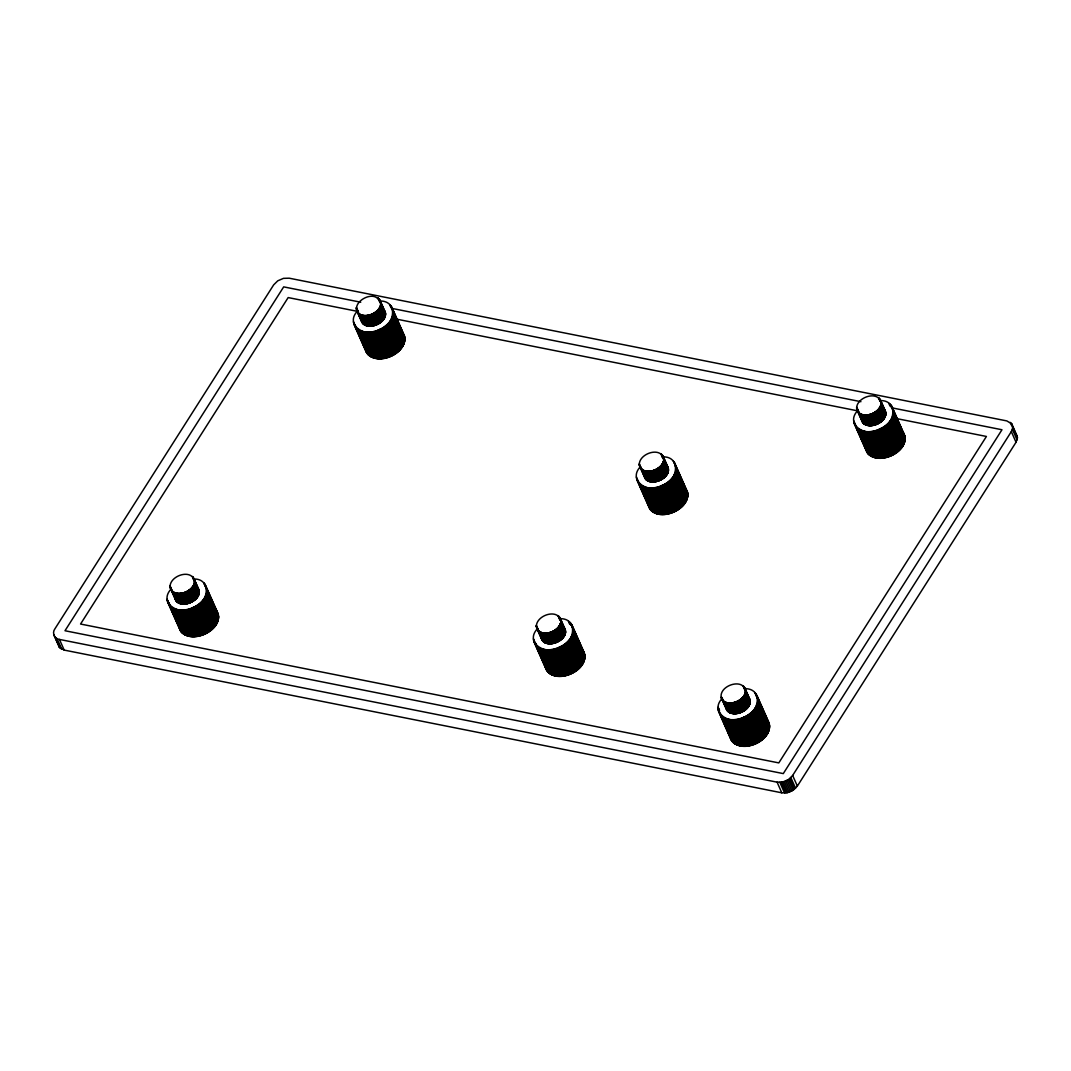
<?xml version="1.0" encoding="UTF-8"?>
<svg xmlns="http://www.w3.org/2000/svg" width="1071" height="1071" viewBox="0 0 1071 1071"><rect width="100%" height="100%" fill="white"/><g stroke="black" fill="none" stroke-linecap="round" stroke-linejoin="round"><path stroke-width="1.5" d="M174.814 596.119C175.564 612.492 206.355 600.603 197.573 587.577M170.945 589.17C157.678 603.83 181.24 616.762 193.53 607.23C208.818 603.669 212.272 577.925 193.048 579.023M178.857 625.825C184.065 649.615 229.274 630.029 215.873 609.868M383.887 309.653C392.535 322.518 362.493 334.487 361.088 318.529M377.661 297.792C388.104 307.136 368.531 320.443 359.401 314.004C348.021 303.816 373.846 288.34 379.295 301.018C399.014 300.121 394.824 326.334 379.174 329.6C366.818 338.69 344.193 325.49 357.259 311.246M354.14 324.7L366.081 351.783C376.938 369.468 414.156 350.672 402.187 331.943M563.882 627.258C572.811 640.471 541.243 652.239 541.19 635.478M537.267 628.864C523.987 643.51 547.562 656.443 559.838 646.911C575.127 643.35 578.594 617.606 559.357 618.703M545.179 665.519C550.387 689.309 595.596 669.71 582.196 649.562M644.059 473.984C644.836 491.428 678.104 476.622 665.573 464.399M640.605 466.528C626.749 480.584 649.374 494.789 662.106 485.391C677.689 482.191 681.973 455.885 662.28 456.875M648.102 503.691C653.323 527.775 699.296 507.346 684.757 487.372M725.763 707.315C729.485 721.037 755.269 710.314 749.151 697.877M722.363 698.265C708.507 712.322 731.132 726.513 743.863 717.115C758.964 713.996 764.011 688.345 744.693 688.64M729.94 736.433C736.835 758.469 779.099 739.7 767.211 719.832M861.312 418.346C863.346 433.889 892.652 421.854 884.137 409.149M857.51 410.742C844.243 425.401 867.805 438.334 880.094 428.802C895.383 425.241 898.837 399.496 879.612 400.594M865.422 446.888C869.679 470.557 913.697 453.22 903.402 432.617M170.048 586.439C170.369 575.181 192.258 568.353 194.587 581.419C194.105 592.571 172.551 599.358 170.048 586.439L176.996 601.996M536.357 626.133C536.691 614.861 558.567 608.033 560.896 621.113C560.414 632.265 538.86 639.039 536.357 626.133L543.077 641.475M639.28 464.305C639.615 453.033 661.49 446.205 663.819 459.285C663.337 470.437 641.783 477.211 639.28 464.305L646 479.647M729.86 734.385L729.887 735.924M856.613 408.011C856.934 396.752 878.822 389.924 881.152 402.991C880.67 414.142 859.103 420.93 856.613 408.011L863.32 423.353M1015.803 433.728L1017.45 437.651L1016.031 442.256L797.346 786.114L793.236 790.184L787.533 792.647L781.79 792.808L64.166 650.084L59.2 647.071L58.316 642.868M1012.684 428.132L1011.8 423.929L1006.834 420.916L289.21 278.192L283.467 278.353L277.764 280.816L273.654 284.886L54.969 628.744C51.769 632.72 54.326 638.985 59.467 639.427L777.091 782.165L782.847 781.991L788.537 779.541L792.647 775.458L1011.332 431.613L1012.684 428.132L1017.383 438.775M745.483 691.986C745.001 678.197 722.363 683.994 721.118 695.066C720.114 701.077 727.303 704.075 732.256 702.857C735.603 702.335 738.816 700.876 741.373 698.667C748.027 693.874 742.939 684.503 750.182 702.63M360.753 302.209L283.681 286.881L64.996 630.739L783.289 773.597L1001.974 429.752L892.103 407.89M391.919 308.408L860.937 401.692M357.018 311.273L288.166 297.577L80.553 624.032L778.804 762.9L986.418 436.459L896.28 418.52M396.35 319.091L856.934 410.702M562.918 626.415L563.654 627.044M196.609 586.734L197.345 587.35M748.107 696.726L748.977 697.636M902.438 431.439L903.107 432.215M1011.8 423.929L1017.33 436.553M1011.104 423.085L1017.45 437.651M1010.248 422.349L1011.6 425.388M1012.416 429.297L1017.115 439.94M1011.332 431.613L1016.031 442.256M891.661 405.989L904.982 436.218M891.353 405.588L905.075 436.714M890.697 404.825L905.196 437.718M890.336 404.463L892.29 408.894M893.482 411.599L905.223 438.226M889.947 404.115L891.259 407.074M893.468 412.121L905.223 438.735M893.455 412.643L905.196 439.257M893.401 413.165L905.142 439.793M888.689 403.151L890.001 406.11M893.321 413.687L905.075 440.315M893.227 414.223L904.968 440.85M893.107 414.758L904.848 441.386M892.973 415.294L904.714 441.921M892.799 415.829L904.54 442.457M892.612 416.378L904.352 442.992M892.397 416.914L904.138 443.541M892.156 417.449L903.911 444.077M891.902 417.985L903.643 444.612M891.621 418.507L903.362 445.134M891.326 419.042L903.067 445.67M891.005 419.564L902.746 446.192M890.657 420.1L902.398 446.714M890.282 420.608L902.023 447.236M880.349 399.737L885.543 411.492M889.894 421.131L901.648 447.758M879.84 398.961L885.757 412.389M879.438 398.492L885.837 413.004M878.97 398.064L885.837 413.647M889.492 421.639L901.233 448.267M878.474 397.649L879.813 400.701M880.737 402.415L885.797 414.29M881.058 403.968L885.757 414.611M889.064 422.148L900.805 448.762M880.991 404.289L885.69 414.946M880.924 404.624L885.623 415.28M880.831 404.958L885.53 415.602M888.622 422.63L900.363 449.258M880.737 405.28L885.422 415.936M880.616 405.614L885.315 416.271M880.482 405.949L885.182 416.606M888.154 423.125L899.894 449.753M880.335 406.284L885.034 416.927M880.175 406.605L884.874 417.262M887.672 423.607L899.412 450.222M880.001 406.94L884.7 417.583M879.813 407.261L884.512 417.918M887.176 424.076L898.917 450.704M879.626 407.582L884.325 418.239M879.411 407.917L884.111 418.56M886.654 424.531L898.408 451.159M879.184 408.238L883.883 418.881M878.943 408.546L883.642 419.203M886.132 424.986L897.873 451.601M878.689 408.868L883.388 419.511M878.434 409.176L883.12 419.832M885.583 425.415L897.324 452.042M878.153 409.483L882.852 420.127M877.872 409.778L882.571 420.434M885.021 425.843L896.762 452.471M877.564 410.073L882.263 420.729M877.256 410.367L881.955 421.01M884.445 426.258L896.186 452.886M876.948 410.648L881.647 421.305M883.856 426.66L895.597 453.287M876.614 410.929L881.313 421.572M876.279 411.197L880.978 421.84M883.254 427.061L894.995 453.676M875.931 411.465L880.63 422.108M882.638 427.436L894.392 454.064M875.583 411.719L880.282 422.362M875.221 411.96L879.92 422.617M882.022 427.798L893.763 454.425M874.846 412.201L879.545 422.858M874.472 412.442L879.171 423.085M881.379 428.146L893.134 454.773M874.083 412.656L878.782 423.313M880.737 428.48L892.478 455.108M873.695 412.87L878.394 423.527M873.293 413.085L877.992 423.728M880.094 428.802L891.835 455.429M872.892 413.286L877.591 423.929M879.425 429.096L891.166 455.724M872.49 413.46L877.189 424.116M872.075 413.647L876.774 424.29M878.755 429.391L890.51 456.018M871.66 413.808L876.359 424.464M871.245 413.968L875.944 424.625M878.086 429.658L889.827 456.286M870.817 414.116L875.516 424.772M877.403 429.913L889.144 456.541M870.388 414.249L875.087 424.906M869.973 414.383L874.672 425.026M876.721 430.154L888.461 456.781M869.545 414.49L874.244 425.147M869.117 414.597L873.816 425.241M876.038 430.368L887.779 456.996M868.688 414.691L873.387 425.334M868.26 414.772L872.959 425.415M875.342 430.582L887.083 457.21M867.831 414.838L872.53 425.495M874.646 430.77L886.4 457.384M867.403 414.892L872.102 425.548M866.975 414.946L871.674 425.589M873.963 430.93L885.704 457.558M866.559 414.986L871.259 425.629M866.144 414.999L870.83 425.656M873.267 431.078L885.007 457.705M865.716 415.013L870.415 425.669M872.57 431.211L884.311 457.839M865.314 415.013L870.013 425.669M864.899 414.999L869.598 425.656M871.874 431.332L883.615 457.96M864.498 414.986L869.197 425.629M864.11 414.946L868.795 425.602M871.178 431.426L882.932 458.053M863.708 414.905L868.407 425.548M863.32 414.852L868.019 425.495M870.495 431.506L882.236 458.12M862.945 414.772L867.644 425.428M862.583 414.691L867.282 425.348M869.813 431.559L881.553 458.187M862.222 414.611L866.921 425.254M861.86 414.504L866.559 425.16M861.526 414.397L866.211 425.04M869.13 431.6L880.871 458.227M861.191 414.263L865.877 424.919M860.856 414.129L865.555 424.785M860.535 413.995L865.234 424.638M868.461 431.613L880.201 458.241M860.241 413.834L864.926 424.491M859.933 413.674L864.632 424.317M859.652 413.5L864.351 424.143M867.791 431.613L879.532 458.241M856.68 407.047L858.701 411.612M859.37 413.312L864.069 423.969M856.639 407.368L863.815 423.768M867.122 431.6L878.876 458.227M856.626 408.653L863.092 423.139M856.706 409.269L862.49 422.429M866.479 431.559L878.22 458.187M865.837 431.506L877.577 458.134M865.194 431.426L876.935 458.053M864.565 431.332L876.319 457.96M863.962 431.225L875.703 457.853M863.36 431.091L875.101 457.719M862.771 430.944L874.512 457.571M862.195 430.783L873.949 457.411M861.646 430.596L873.387 457.223M861.097 430.408L872.838 457.022M860.562 430.181L872.316 456.808M860.053 429.953L871.794 456.581M859.558 429.699L871.299 456.326M859.076 429.431L870.817 456.059M858.607 429.15L870.348 455.777M858.166 428.855L869.906 455.483M857.737 428.534L869.478 455.162M857.336 428.213L869.076 454.84M856.947 427.865L868.688 454.492M853.681 420.783L868.313 454.131M853.707 421.291L867.965 453.756M853.841 422.282L867.644 453.381M854.069 423.259L867.055 452.564M674.328 462.27L687.662 492.499M674.034 461.869L687.756 492.995M673.364 461.106L687.877 493.999M674.971 465.175L687.89 494.507M676.149 468.402L687.89 495.03M676.122 468.924L687.863 495.552M676.069 469.446L687.823 496.074M676.002 469.982L687.743 496.609M675.908 470.517L687.649 497.145M675.788 471.053L687.528 497.667M675.64 471.588L687.381 498.216M675.48 472.124L687.221 498.751M675.279 472.659L687.033 499.287M675.078 473.195L686.819 499.822M674.837 473.73L686.578 500.358M674.583 474.266L686.324 500.893M674.302 474.801L686.042 501.429M673.994 475.323L685.735 501.951M673.672 475.859L685.413 502.486M673.324 476.381L685.065 503.009M672.963 476.903L684.704 503.531M663.029 456.018L668.21 467.786M672.575 477.412L684.315 504.039M662.521 455.255L668.438 468.683M661.891 454.559L668.505 469.299M661.65 454.345L668.518 469.928M672.173 477.92L683.914 504.548M661.142 453.943L668.478 470.584M660.874 453.756L662.882 458.321M663.725 460.249L668.424 470.905M671.745 478.429L683.485 505.057M663.672 460.584L668.371 471.227M663.592 460.905L668.291 471.561M663.511 461.24L668.21 471.896M671.289 478.924L683.044 505.552M663.404 461.574L668.103 472.217M663.284 461.909L667.983 472.552M663.163 462.23L667.849 472.887M670.834 479.406L682.575 506.034M663.016 462.565L667.715 473.221M662.855 462.9L667.554 473.543M670.352 479.888L682.093 506.516M662.681 463.221L667.38 473.877M662.494 463.556L667.193 474.199M669.844 480.357L681.598 506.985M662.293 463.877L666.992 474.52M662.079 464.198L666.778 474.855M669.335 480.812L681.076 507.44M661.851 464.519L666.55 475.176M661.624 464.841L666.309 475.484M668.799 481.267L680.54 507.895M661.369 465.149L666.068 475.805M661.102 465.457L665.801 476.113M668.25 481.709L680.005 508.337M660.834 465.765L665.519 476.421M660.539 466.072L665.238 476.715M667.688 482.137L679.442 508.765M660.245 466.367L664.944 477.01M659.937 466.648L664.636 477.305M667.126 482.552L678.867 509.18M659.616 466.929L664.315 477.586M666.537 482.954L678.278 509.582M659.294 467.21L663.993 477.867M658.96 467.478L663.659 478.135M665.934 483.342L677.675 509.97M658.611 467.746L663.31 478.402M665.319 483.717L677.059 510.345M658.25 468L662.949 478.657M657.889 468.255L662.588 478.898M664.689 484.079L676.43 510.706M657.527 468.496L662.213 479.139M792.647 775.458L797.346 786.114M657.139 468.723L661.838 479.38M664.06 484.427L675.801 511.054M756.849 695.28L768.991 722.805M756.086 694.008L769.42 724.237M656.764 468.951L661.45 479.594M755.47 693.218L769.58 725.228M663.418 484.761L675.158 511.389M755.778 694.316L769.634 725.736M656.362 469.165L661.061 479.808M754.76 692.468L757.371 698.386M757.907 699.617L769.647 726.245M757.907 700.139L769.647 726.754M655.974 469.366L660.673 480.022M662.762 485.083L674.502 511.71M757.88 700.662L769.621 727.276M757.826 701.184L769.58 727.811M655.572 469.567L660.272 480.21M757.759 701.706L769.5 728.334M662.106 485.391L673.846 512.018M655.157 469.754L659.856 480.397M757.666 702.241L769.406 728.869M790.867 777.64L795.566 788.296M757.545 702.777L769.286 729.405M654.756 469.928L659.441 480.584M661.436 485.672L673.177 512.299M757.398 703.312L769.139 729.94M654.341 470.102L659.026 480.745M757.237 703.848L768.978 730.476M653.912 470.249L658.611 480.906M660.767 485.953L672.508 512.567M757.036 704.383L768.791 731.011M789.769 778.63L794.454 789.287M653.497 470.397L658.196 481.053M756.836 704.932L768.576 731.547M660.084 486.207L671.825 512.822M653.069 470.544L657.768 481.187M756.595 705.468L768.335 732.082M652.641 470.664L657.34 481.321M659.401 486.435L671.142 513.063M756.34 706.003L768.081 732.618M652.212 470.785L656.911 481.428M788.537 779.541L793.236 790.184M756.059 706.525L767.8 733.153M651.784 470.879L656.483 481.535M658.705 486.662L670.459 513.29M755.751 707.061L767.492 733.689M651.355 470.972L656.054 481.629M650.927 471.053L655.626 481.709M658.022 486.863L669.763 513.491M755.43 707.583L767.171 734.211M787.198 780.344L791.897 790.987M650.499 471.12L655.198 481.776M755.082 708.105L766.836 734.733M657.326 487.051L669.067 513.678M650.084 471.186L654.783 481.83M754.72 708.627L766.461 735.255M649.655 471.227L654.354 481.883M656.63 487.225L668.371 513.839M744.626 687.488L750.061 699.805M754.332 709.149L766.073 735.777M649.227 471.267L653.926 481.923M744.077 686.739L750.236 700.715M785.793 781.027L790.492 791.67M648.812 471.294L653.511 481.937M655.934 487.372L667.675 514M743.649 686.283L750.276 701.344M753.93 709.658L765.671 736.286M743.408 686.069L750.276 701.666M648.397 471.307L653.096 481.95M742.899 685.668L750.236 702.308M655.238 487.506L666.992 514.134M753.502 710.153L765.243 736.781M647.982 471.307L652.681 481.95M745.429 692.308L750.128 702.964M647.58 471.294L652.279 481.937M745.349 692.642L750.048 703.299M654.555 487.613L666.296 514.241M745.269 692.977L749.968 703.62M753.047 710.649L764.801 737.276M784.333 781.576L789.032 792.232M647.179 471.267L651.878 481.923M745.162 693.298L749.861 703.955M745.041 693.633L749.74 704.29M646.777 471.24L651.476 481.883M653.859 487.707L665.6 514.334M744.921 693.968L749.606 704.611M752.592 711.144L764.333 737.772M646.389 471.186L651.088 481.843M744.773 694.303L749.472 704.946M744.613 694.624L749.312 705.28M752.11 711.626L763.851 738.24M646 471.133L650.699 481.776M653.176 487.787L664.917 514.415M645.626 471.066L650.325 481.709M744.439 694.959L749.138 705.602M782.847 781.991L787.533 792.647M645.251 470.986L649.95 481.629M744.251 695.28L748.95 705.936M751.601 712.095L763.355 738.709M652.493 487.841L664.234 514.468M744.05 695.601L748.749 706.258M644.889 470.892L649.588 481.548M644.541 470.785L649.24 481.441M743.836 695.936L748.535 706.579M751.092 712.55L762.833 739.177M644.193 470.678L648.892 481.334M651.811 487.881L663.551 514.508M743.609 696.257L748.308 706.9M643.858 470.557L648.557 481.2M781.348 782.258L786.047 792.915M643.537 470.423L648.236 481.066M743.381 696.565L748.067 707.221M750.557 713.005L762.298 739.619M643.216 470.276L647.915 480.933M651.128 487.907L662.882 514.522M642.908 470.129L647.607 480.772M743.127 696.886L747.826 707.529M642.613 469.955L647.312 480.611M742.859 697.194L747.558 707.837M750.008 713.433L761.762 740.061M642.332 469.781L647.018 480.437M650.458 487.907L662.213 514.535M641.328 468.228L646.75 480.25M742.591 697.502L747.277 708.145M639.293 463.984L646.482 480.062M649.802 487.881L661.543 514.508M749.459 713.862L761.2 740.489M779.875 782.379L784.574 793.035M742.297 697.797L746.996 708.453M639.307 464.934L645.773 479.42M742.002 698.091L746.701 708.748M639.387 465.55L645.157 478.71M649.146 487.854L660.887 514.468M748.883 714.277L760.624 740.904M741.694 698.386L746.393 709.029M648.504 487.787L660.245 514.415M741.373 698.667L746.072 709.323M748.294 714.678L760.035 741.306M647.875 487.72L659.616 514.348M741.052 698.948L745.751 709.591M647.245 487.626L658.986 514.254M740.717 699.216L745.416 709.859M747.692 715.067L759.433 741.694M777.091 782.165L781.79 792.808M740.369 699.483L745.068 710.127M646.63 487.519L658.37 514.134M747.076 715.455L758.817 742.083M740.007 699.738L744.706 710.381M646.027 487.385L657.781 514.013M739.646 699.979L744.345 710.635M746.447 715.816L758.188 742.444M645.452 487.238L657.192 513.866M739.285 700.22L743.97 710.876M644.876 487.077L656.617 513.692M738.896 700.461L743.595 711.104M745.818 716.164L757.558 742.792M644.314 486.89L656.054 513.518M738.521 700.675L743.207 711.331M643.778 486.689L655.519 513.317M738.12 700.889L742.819 711.546M745.175 716.499L756.916 743.127M643.243 486.475L654.983 513.103M737.732 701.103L742.431 711.746M642.734 486.234L654.475 512.862M744.519 716.82L756.26 743.435M737.33 701.291L742.029 711.947M642.225 485.993L653.979 512.607M641.743 485.725L653.497 512.34M736.915 701.478L741.614 712.135M743.863 717.115L755.604 743.743M641.288 485.431L653.029 512.058M736.513 701.666L741.199 712.309M640.846 485.136L652.587 511.764M743.194 717.409L754.935 744.037M640.418 484.828L652.159 511.456M736.098 701.826L740.784 712.483M640.003 484.494L651.744 511.121M639.615 484.146L651.355 510.773M735.67 701.987L740.369 712.63M636.348 477.064L650.994 510.425M742.524 717.677L754.265 744.305M637.031 479.058L650.646 510.05M735.255 702.134L739.954 712.777M636.522 478.576L650.311 509.662M636.75 479.54L649.722 508.859M734.826 702.268L739.526 712.925M741.842 717.931L753.582 744.559M734.398 702.389L739.097 713.045M741.159 718.172L752.9 744.8M733.97 702.509L738.669 713.166M733.541 702.616L738.24 713.259M740.463 718.387L752.217 745.014M733.113 702.71L737.812 713.353M732.684 702.79L737.384 713.433M739.78 718.601L751.521 745.215M732.256 702.857L736.955 713.514M739.084 718.788L750.825 745.403M731.841 702.911L736.54 713.567M731.413 702.964L736.112 713.607M738.388 718.949L750.128 745.577M730.984 703.004L735.683 713.647M730.569 703.018L735.268 713.674M737.691 719.096L749.432 745.724M730.154 703.031L734.853 713.688M736.995 719.23L748.749 745.858M729.739 703.031L734.438 713.688M729.338 703.018L734.037 713.674M736.313 719.351L748.053 745.965M728.936 703.004L733.635 713.647M728.534 702.964L733.233 713.621M735.616 719.444L747.357 746.072M728.146 702.924L732.845 713.567M727.758 702.857L732.457 713.514M734.934 719.511L746.674 746.139M727.383 702.79L732.082 713.447M727.008 702.71L731.707 713.366M734.251 719.578L745.992 746.206M726.647 702.63L731.346 713.273M726.299 702.522L730.998 713.179M725.951 702.415L730.65 713.058M733.568 719.618L745.309 746.233M725.616 702.281L730.315 712.938M725.295 702.148L729.994 712.804M724.973 702.014L729.672 712.657M732.885 719.632L744.64 746.259M724.665 701.853L729.364 712.51M724.371 701.692L729.07 712.335M732.216 719.632L743.97 746.259M724.09 701.518L728.775 712.161M723.086 699.952L728.508 711.974M721.72 697.234L728.24 711.787M731.56 719.618L743.301 746.246M721.707 697.556L727.758 711.372M721.144 697.288L727.316 710.916M721.211 697.582L726.914 710.434M730.904 719.578L742.645 746.206M730.261 719.525L742.002 746.152M729.632 719.444L741.373 746.072M729.003 719.351L740.744 745.978M728.387 719.243L740.128 745.871M727.798 719.11L739.539 745.737M727.209 718.962L738.95 745.59M726.633 718.802L738.374 745.429M726.071 718.614L737.812 745.242M725.536 718.413L737.276 745.041M725 718.199L736.741 744.827M724.491 717.972L736.232 744.599M723.983 717.717L735.737 744.345M723.501 717.45L735.255 744.077M723.045 717.168L734.786 743.796M722.604 716.874L734.345 743.502M718.159 707.235L719.471 710.193M722.175 716.553L733.916 743.18M718.119 707.757L719.431 710.716M721.76 716.231L733.501 742.846M718.106 708.279L719.404 711.238M720.716 714.196L733.113 742.511M718.119 708.788L719.417 711.746M720.716 714.705L732.751 742.149M718.146 709.31L732.403 741.775M718.28 710.301L731.761 740.998M718.507 711.278L731.225 740.168M571.941 624.942L584.485 653.377M571.405 624.098L584.739 654.327M570.789 623.309L584.9 655.318M570.455 622.934L584.953 655.827M570.093 622.572L571.392 625.531M573.226 629.708L584.967 656.336M569.705 622.224L571.004 625.183M573.226 630.23L584.967 656.858M573.199 630.752L584.94 657.38M568.888 621.568L570.187 624.527M573.159 631.274L584.9 657.902M568.447 621.274L569.745 624.232M573.079 631.81L584.82 658.437M572.985 632.345L584.726 658.973M572.865 632.881L584.605 659.508M572.717 633.416L584.458 660.044M572.557 633.952L584.297 660.579M572.356 634.487L584.11 661.115M572.155 635.023L583.896 661.65M571.914 635.558L583.655 662.186M571.66 636.094L583.4 662.721M571.379 636.629L583.119 663.257M571.071 637.151L582.825 663.779M570.749 637.687L582.49 664.315M570.401 638.209L582.155 664.837M570.04 638.731L581.781 665.359M559.946 617.579L565.381 629.909M569.652 639.24L581.392 665.867M559.397 616.842L565.555 630.819M558.968 616.387L565.595 631.435M569.25 639.748L580.991 666.376M558.727 616.173L565.582 632.077M560.856 621.756L565.555 632.412M557.951 615.584L559.959 620.149M560.802 622.077L565.501 632.733M568.821 640.257L580.562 666.885M560.749 622.412L565.448 633.055M560.669 622.746L565.368 633.389M560.588 623.068L565.287 633.724M568.366 640.753L580.121 667.38M560.481 623.402L565.18 634.059M560.361 623.737L565.06 634.38M567.911 641.234L579.652 667.862M560.24 624.058L564.926 634.715M560.093 624.393L564.792 635.049M559.932 624.728L564.631 635.371M567.429 641.716L579.17 668.344M559.758 625.049L564.457 635.705M559.571 625.384L564.27 636.027M566.92 642.185L578.675 668.813M559.37 625.705L564.069 636.348M559.156 626.026L563.855 636.683M566.412 642.654L578.153 669.268M558.928 626.348L563.627 637.004M558.701 626.669L563.386 637.312M565.876 643.095L577.617 669.723M558.446 626.977L563.145 637.633M558.178 627.285L562.877 637.941M565.327 643.537L577.082 670.165M557.911 627.593L562.596 638.249M564.778 643.966L576.519 670.593M557.616 627.901L562.315 638.544M557.322 628.195L562.021 638.838M564.203 644.381L575.944 671.008M557.014 628.476L561.713 639.133M556.692 628.771L561.391 639.414M563.614 644.782L575.355 671.41M556.371 629.038L561.07 639.695M556.036 629.306L560.735 639.963M563.011 645.17L574.752 671.798M555.688 629.574L560.387 640.23M555.327 629.828L560.026 640.485M562.395 645.545L574.136 672.173M554.965 630.083L559.664 640.726M561.766 645.907L573.52 672.534M554.604 630.324L559.29 640.967M554.216 630.551L558.915 641.208M561.137 646.255L572.878 672.883M553.841 630.779L558.54 641.422M553.439 630.993L558.138 641.636M560.494 646.589L572.235 673.217M553.051 631.194L557.75 641.85M559.838 646.911L571.579 673.539M552.649 631.395L557.348 642.051M552.234 631.582L556.933 642.239M559.182 647.219L570.923 673.846M551.833 631.756L556.518 642.413M558.513 647.5L570.254 674.128M551.418 631.93L556.103 642.573M550.989 632.077L555.688 642.734M557.844 647.781L569.585 674.395M550.574 632.225L555.273 642.881M550.146 632.372L554.845 643.015M557.161 648.035L568.902 674.663M549.718 632.492L554.417 643.149M556.478 648.263L568.219 674.891M549.289 632.613L553.988 643.256M548.861 632.707L553.56 643.363M555.782 648.49L567.536 675.118M548.432 632.8L553.131 643.457M555.099 648.691L566.84 675.319M548.004 632.881L552.703 643.537M547.589 632.961L552.275 643.604M554.403 648.879L566.144 675.506M547.161 633.015L551.86 643.658M546.732 633.055L551.431 643.711M553.707 649.053L565.448 675.681M546.304 633.095L551.003 643.751M545.889 633.122L550.588 643.765M553.011 649.2L564.765 675.828M545.474 633.135L550.173 643.778M545.059 633.135L549.758 643.778M552.315 649.334L564.069 675.962M544.657 633.122L549.356 643.778M551.632 649.441L563.373 676.069M544.255 633.095L548.954 643.751M543.854 633.068L548.553 643.711M550.936 649.535L562.677 676.162M543.466 633.015L548.165 643.671M543.077 632.961L547.776 643.617M550.253 649.615L561.994 676.243M542.702 632.894L547.401 643.537M542.328 632.814L547.027 643.457M541.966 632.72L546.665 643.376M549.57 649.669L561.311 676.296M541.618 632.626L546.317 643.269M541.27 632.506L545.969 643.162M548.888 649.709L560.628 676.337M540.935 632.385L545.634 643.028M540.614 632.251L545.313 642.895M540.293 632.104L544.992 642.761M548.205 649.736L559.959 676.35M539.985 631.957L544.684 642.6M539.69 631.783L544.389 642.439M547.535 649.736L559.29 676.363M539.409 631.609L544.108 642.265M536.397 625.491L538.405 630.056M538.86 631.234L543.827 642.078M536.37 625.812L538.378 630.377M538.619 631.033L543.318 641.676M546.879 649.709L558.62 676.337M536.384 626.763L542.636 641.02M536.531 627.686L542.06 640.284M546.223 649.682L557.978 676.296M545.581 649.615L557.322 676.243M544.952 649.548L556.692 676.176M544.322 649.454L556.063 676.082M543.707 649.347L555.447 675.962M543.117 649.213L554.858 675.841M391.678 306.908L404.624 336.24M391.102 306.092L404.825 337.218M542.528 649.066L554.269 675.694M390.781 305.704L404.905 337.713M390.085 304.967L392.04 309.399M392.401 309.76L404.945 338.222M541.953 648.906L553.694 675.52M389.697 304.606L391.009 307.564M393.231 312.103L404.972 339.239M541.39 648.718L553.131 675.346M393.204 313.147L404.945 339.761M393.151 313.669L404.892 340.297M540.855 648.517L552.596 675.145M393.084 314.191L404.825 340.819M540.32 648.303L552.06 674.931M392.977 314.727L404.731 341.354M539.811 648.062L551.552 674.69M392.856 315.262L404.61 341.89M392.722 315.798L404.463 342.425M539.302 647.821L551.056 674.435M538.833 647.553L550.574 674.181M392.548 316.333L404.289 342.961M538.365 647.272L550.106 673.887M392.361 316.869L404.102 343.496M537.923 646.964L549.664 673.592M537.495 646.656L549.236 673.284M392.147 317.418L403.887 344.032M537.08 646.322L548.821 672.949M391.906 317.953L403.66 344.581M535.38 642.814L548.432 672.601M533.438 638.892L548.071 672.253M533.519 639.909L547.723 671.878M391.651 318.489L403.392 345.103M533.599 640.404L547.094 671.102M533.974 641.85L546.545 670.259M391.37 319.011L403.111 345.638M391.076 319.546L402.816 346.174M390.754 320.068L402.495 346.696M390.406 320.604L402.147 347.218M390.031 321.113L401.786 347.74M389.643 321.635L401.397 348.262M379.777 299.719L385.453 312.585M379.188 298.996L385.587 313.508M378.719 298.555L385.6 313.83M389.242 322.143L400.982 348.771M378.478 298.354L385.573 314.472M378.224 298.153L380.232 302.718M380.848 304.137L385.547 314.794M380.807 304.472L385.44 315.45M388.813 322.639L400.554 349.266M380.674 305.128L385.373 315.784M380.58 305.463L385.279 316.106M388.371 323.134L400.112 349.762M380.486 305.784L385.172 316.44M380.366 306.119L385.065 316.775M387.903 323.629L399.644 350.257M380.232 306.453L384.931 317.11M380.085 306.788L384.784 317.431M379.924 307.109L384.623 317.766M387.421 324.111L399.162 350.726M379.75 307.444L384.449 318.087M379.576 307.765L384.261 318.422M386.926 324.58L398.666 351.208M379.375 308.087L384.074 318.743M379.161 308.421L383.86 319.064M386.403 325.035L398.158 351.663M378.933 308.743L383.632 319.386M378.692 309.05L383.391 319.707M385.881 325.49L397.622 352.105M378.438 309.372L383.137 320.015M378.183 309.68L382.869 320.323M385.332 325.919L397.073 352.546M377.902 309.988L382.601 320.631M377.621 310.282L382.32 320.939M384.77 326.347L396.511 352.975M377.327 310.577L382.012 321.233M384.194 326.762L395.935 353.39M377.019 310.871L381.704 321.514M376.697 311.152L381.396 321.809M383.605 327.164L395.346 353.791M376.363 311.433L381.062 322.076M376.028 311.701L380.727 322.344M383.003 327.565L394.744 354.18M375.68 311.969L380.379 322.612M375.332 312.223L380.031 322.866M382.387 327.94L394.141 354.568M374.97 312.464L379.67 323.121M381.771 328.302L393.512 354.929M374.596 312.705L379.295 323.362M374.221 312.946L378.92 323.589M381.129 328.65L392.883 355.277M373.833 313.16L378.532 323.817M380.486 328.984L392.24 355.612M373.444 313.375L378.143 324.031M373.043 313.589L377.742 324.232M379.844 329.306L391.584 355.933M372.641 313.776L377.34 324.433M372.239 313.964L376.938 324.62M379.174 329.6L390.915 356.228M371.824 314.151L376.523 324.794M378.505 329.895L390.259 356.523M371.409 314.312L376.108 324.968M370.994 314.472L375.693 325.129M377.835 330.163L389.576 356.79M370.566 314.62L375.265 325.263M370.151 314.754L374.837 325.41M377.153 330.417L388.907 357.045M369.723 314.874L374.422 325.53M376.47 330.658L388.211 357.286M369.294 314.994L373.993 325.651M368.866 315.102L373.565 325.745M375.787 330.872L387.528 357.5M368.437 315.195L373.136 325.838M375.091 331.086L386.832 357.714M368.009 315.276L372.708 325.919M367.581 315.343L372.28 325.999M374.408 331.274L386.149 357.888M367.152 315.396L371.851 326.053M366.724 315.45L371.423 326.093M373.712 331.434L385.453 358.062M366.309 315.49L371.008 326.133M365.894 315.503L370.579 326.16M373.016 331.582L384.757 358.209M365.479 315.517L370.164 326.173M365.064 315.517L369.763 326.173M372.32 331.715L384.061 358.343M364.649 315.503L369.348 326.16M364.247 315.49L368.946 326.133M371.624 331.836L383.364 358.464M363.859 315.45L368.544 326.106M370.941 331.93L382.682 358.557M363.457 315.41L368.156 326.053M363.082 315.343L367.768 325.999M362.694 315.276L367.393 325.932M370.245 331.997L381.986 358.624M362.333 315.195L367.032 325.852M361.971 315.115L366.67 325.758M369.562 332.064L381.303 358.691M361.61 315.008L366.309 325.664M361.275 314.901L365.974 325.544M368.879 332.104L380.62 358.731M360.94 314.767L365.626 325.423M360.606 314.633L365.305 325.289M368.21 332.117L379.951 358.745M360.298 314.499L364.983 325.142M359.99 314.339L364.675 324.995M359.682 314.178L364.381 324.821M367.54 332.117L379.281 358.745M356.429 307.551L358.45 312.116M359.133 313.816L364.1 324.647M356.389 307.872L358.41 312.437M358.865 313.629L363.564 324.272M356.362 308.194L363.31 324.071M366.884 332.104L378.625 358.731M356.362 308.836L362.841 323.643M356.415 309.465L362.426 323.174M366.228 332.064L377.969 358.691M356.603 310.362L361.904 322.411M365.586 332.01L377.327 358.638M364.943 331.93L376.684 358.557M364.327 331.836L376.068 358.464M363.712 331.729L375.452 358.357M363.109 331.595L374.85 358.223M362.52 331.448L374.261 358.075M361.944 331.287L373.699 357.915M361.396 331.1L373.136 357.727M360.847 330.912L372.588 357.527M360.311 330.685L372.065 357.312M359.802 330.457L371.543 357.085M359.307 330.203L371.048 356.83M358.825 329.935L370.566 356.563M358.357 329.654L370.111 356.282M357.915 329.359L369.656 355.987M357.486 329.038L369.227 355.666M357.085 328.717L368.826 355.344M355.385 325.718L368.437 354.996M353.457 321.795L368.063 354.635M353.51 322.291L367.393 353.885M353.698 323.281L367.085 353.484M205.096 584.418L218.31 614.165M204.789 584.016L218.511 615.142M204.133 583.253L218.631 616.146M203.771 582.892L218.658 616.655M206.917 590.549L218.658 617.164M206.89 591.072L218.631 617.686M206.837 591.594L218.578 618.221M206.77 592.116L218.511 618.743M206.663 592.651L218.417 619.279M206.542 593.187L218.297 619.814M206.408 593.722L218.149 620.35M206.234 594.258L217.975 620.885M206.047 594.793L217.788 621.421M205.833 595.342L217.574 621.956M205.592 595.878L217.346 622.505M205.337 596.413L217.078 623.027M205.056 596.935L216.811 623.563M204.762 597.471L216.503 624.098M204.441 597.993L216.181 624.621M204.092 598.528L215.833 625.143M203.718 599.037L215.472 625.665M193.931 578.434L198.871 589.639M203.329 599.559L215.084 626.187M193.275 577.389L199.193 590.817M192.874 576.921L199.273 591.433M192.419 576.479L199.286 592.076M202.928 600.068L214.669 626.696M194.172 580.843L199.26 592.397M194.534 582.075L199.193 593.039M202.499 600.563L214.24 627.191M194.44 582.718L199.126 593.374M194.36 583.052L199.059 593.709M194.266 583.387L198.965 594.03M202.058 601.059L213.798 627.686M194.172 583.708L198.871 594.365M194.052 584.043L198.751 594.7M193.918 584.378L198.617 595.034M201.589 601.554L213.33 628.182M193.771 584.712L198.47 595.356M193.61 585.034L198.309 595.69M201.107 602.036L212.848 628.65M193.449 585.368L198.135 596.012M193.262 585.69L197.948 596.346M200.612 602.504L212.353 629.132M193.061 586.011L197.76 596.667M192.847 586.346L197.546 596.989M200.09 602.96L211.844 629.587M192.619 586.667L197.318 597.31M192.378 586.975L197.077 597.631M199.567 603.415L211.308 630.029M192.124 587.296L196.823 597.939M191.87 587.604L196.569 598.247M199.019 603.843L210.759 630.471M191.589 587.912L196.288 598.555M191.307 588.207L196.006 598.863M198.456 604.272L210.197 630.899M191.013 588.501L195.698 599.158M190.705 588.796L195.391 599.439M197.881 604.687L209.621 631.314M190.384 589.077L195.083 599.733M197.292 605.088L209.032 631.716M190.049 589.358L194.748 600.001M189.714 589.626L194.413 600.269M196.689 605.49L208.43 632.104M189.366 589.893L194.065 600.536M196.073 605.865L207.828 632.492M189.018 590.148L193.717 600.791M188.657 590.389L193.356 601.045M195.458 606.226L207.198 632.854M188.282 590.63L192.981 601.286M187.907 590.871L192.606 601.514M194.815 606.574L206.569 633.202M187.519 591.085L192.218 601.741M194.172 606.909L205.927 633.537M187.13 591.299L191.829 601.956M186.729 591.513L191.428 602.156M193.53 607.23L205.271 633.858M186.327 591.701L191.026 602.357M192.86 607.525L204.615 634.152M185.926 591.888L190.625 602.545M185.511 592.076L190.21 602.719M192.191 607.819L203.945 634.447M185.096 592.236L189.795 602.893M184.681 592.397L189.38 603.053M191.522 608.087L203.262 634.715M184.252 592.544L188.951 603.187M190.839 608.341L202.593 634.969M183.837 592.678L188.523 603.334M183.409 592.812L188.108 603.455M190.156 608.582L201.91 635.21M182.98 592.919L187.679 603.575M182.552 593.026L187.251 603.669M189.473 608.797L201.214 635.424M182.124 593.12L186.823 603.763M181.695 593.2L186.394 603.843M188.777 609.011L200.531 635.639M181.267 593.267L185.966 603.924M188.094 609.198L199.835 635.813M180.838 593.321L185.537 603.977M180.41 593.374L185.109 604.017M187.398 609.359L199.139 635.987M179.995 593.414L184.694 604.057M179.58 593.428L184.279 604.084M186.702 609.506L198.443 636.134M179.165 593.441L183.851 604.098M186.006 609.64L197.747 636.268M178.75 593.441L183.449 604.098M178.335 593.428L183.034 604.084M185.31 609.76L197.051 636.388M177.933 593.414L182.632 604.057M177.545 593.374L182.244 604.031M184.627 609.854L196.368 636.482M177.143 593.334L181.842 603.977M176.769 593.267L181.454 603.924M183.931 609.921L195.672 636.549M176.38 593.2L181.079 603.857M176.019 593.12L180.718 603.776M183.248 609.988L194.989 636.616M175.657 593.039L180.356 603.683M175.296 592.932L179.995 603.589M174.961 592.825L179.66 603.468M182.565 610.028L194.306 636.656M174.627 592.691L179.326 603.348M174.292 592.558L178.991 603.214M181.896 610.042L193.637 636.669M173.984 592.424L178.67 603.067M173.368 592.102L178.375 602.919M173.087 591.928L177.786 602.571M181.227 610.042L192.967 636.669M172.819 591.741L177.505 602.397M170.075 585.797L172.07 590.683M172.551 591.553L177.251 602.197M180.571 610.028L192.311 636.656M170.061 587.082L176.528 601.567M170.155 587.698L175.925 600.858M179.915 609.988L191.655 636.616M179.272 609.935L191.013 636.562M178.629 609.854L190.37 636.482M178.014 609.76L189.754 636.388M177.398 609.653L189.139 636.281M176.795 609.519L188.536 636.147M176.206 609.372L187.947 636M175.644 609.212L187.385 635.839M175.082 609.024L186.823 635.652M174.533 608.837L186.274 635.451M174.011 608.609L185.752 635.237M173.489 608.382L185.229 635.009M172.993 608.127L184.734 634.755M172.511 607.859L184.252 634.487M172.043 607.578L183.797 634.206M171.601 607.284L183.342 633.912M171.173 606.962L182.913 633.59M170.771 606.641L182.512 633.269M169.071 603.134L182.124 632.921M167.116 599.211L181.749 632.559M167.143 599.72L181.401 632.185M167.277 600.711L181.079 631.81M167.504 601.688L180.49 630.993M59.467 639.427L64.166 650.084M57.058 638.624L61.757 649.267M56.053 638.008L60.752 648.651M55.558 637.914L58.249 644.006M55.197 637.272L59.896 647.915M53.67 634.447L59.2 647.071M366.081 351.783L365.171 347.392"/></g></svg>
